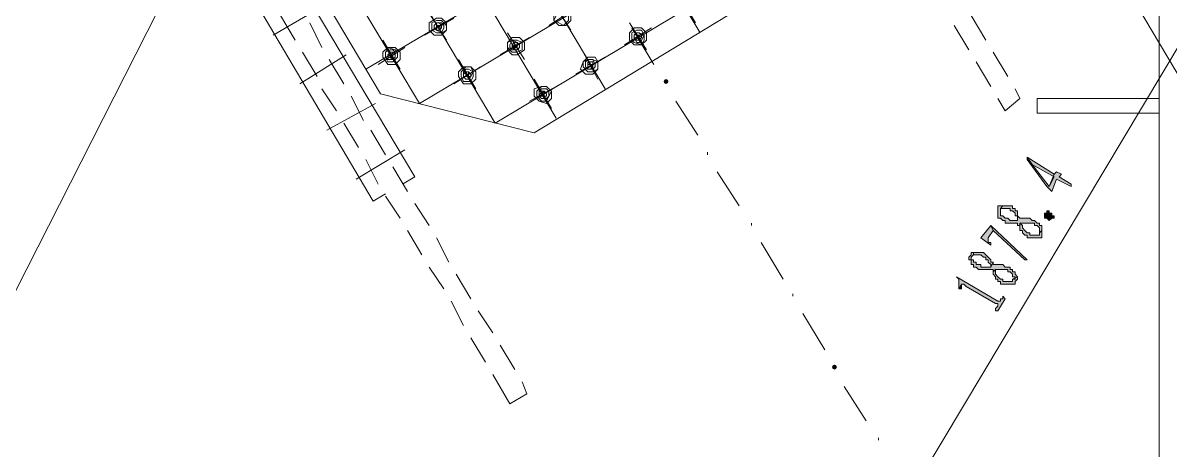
# Model space of a CAD drawing. Header units: millimetres. Extents: x 6 to 291, y 4 to 206.
# Drawn here: x 117.54 to 137.44, y 49.74 to 57.15 of the extents above; entities that cross this region are included whole.
import ezdxf

# ---------------------------------------------------------------- set-up
doc = ezdxf.new("R2010")
doc.units = ezdxf.units.MM
doc.layers.add('C00-00-00', color=7, linetype='Continuous')

msp = doc.modelspace()

# ---------------------------------------------------------------- hatches: boundary and pattern name
at = {"layer": 'C00-00-00'}
h = msp.add_hatch(color=256, dxfattribs=at)
h.dxf.hatch_style = 2
h.paths.add_polyline_path([(128.693332, 56.176342), (128.663434, 56.163907), (128.650998, 56.134009), (128.663434, 56.104111), (128.693332, 56.091675), (128.72323, 56.104111), (128.735665, 56.134009), (128.72323, 56.163907)])
h = msp.add_hatch(color=256, dxfattribs=at)
h.dxf.hatch_style = 2
h.paths.add_polyline_path([(134.958663, 54.82167), (134.958663, 54.779336), (135.29733, 54.31367), (135.381997, 54.229003), (135.466663, 54.44067), (135.720663, 54.31367), (135.720663, 54.356003), (135.508997, 54.483003), (135.55133, 54.525336), (135.466663, 54.56767), (135.42433, 54.525336), (135.339663, 54.31367), (135.04333, 54.69467)])
h = msp.add_hatch(color=256, dxfattribs=at)
h.dxf.hatch_style = 2
h.paths.add_polyline_path([(134.958663, 54.82167), (135.043332, 54.694675), (135.424332, 54.482995), (135.339664, 54.313674), (135.424332, 54.525338)])
h = msp.add_hatch(color=256, dxfattribs=at)
h.dxf.hatch_style = 2
h.paths.add_polyline_path([(134.450668, 53.932674), (134.450668, 53.848007), (134.450668, 53.805674), (134.450668, 53.76334), (134.493001, 53.76334), (134.535334, 53.721007), (134.577668, 53.721007), (134.577668, 53.678674), (134.620001, 53.678674), (134.789334, 53.678674), (134.789334, 53.63634), (134.831668, 53.63634), (134.831668, 53.678674), (135.085668, 53.678674), (135.085668, 53.63634), (135.128001, 53.63634), (135.170334, 53.594007), (135.170334, 53.551674), (135.170334, 53.50934), (135.212668, 53.551674), (135.212668, 53.594007), (135.212668, 53.63634), (135.170334, 53.63634), (135.170334, 53.678674), (135.128001, 53.678674), (135.085668, 53.721007), (135.043334, 53.721007), (135.001001, 53.76334), (134.831668, 53.76334), (134.789334, 53.805674), (134.789334, 53.721007), (134.662334, 53.721007), (134.620001, 53.76334), (134.577668, 53.76334), (134.535334, 53.805674), (134.493001, 53.805674), (134.493001, 53.848007), (134.493001, 53.932674), (134.535334, 53.975007), (134.493001, 53.975007), (134.450668, 53.975007)])
h = msp.add_hatch(color=256, dxfattribs=at)
h.dxf.hatch_style = 2
h.paths.add_polyline_path([(134.535336, 53.975), (134.493003, 53.932666), (134.535336, 53.932666), (134.620003, 53.932666), (134.662336, 53.932666), (134.662336, 53.890333), (134.70467, 53.890333), (134.747003, 53.848), (134.747003, 53.805666), (134.789336, 53.805666), (134.789336, 53.763333), (134.789336, 53.721), (134.789336, 53.805666), (134.789336, 53.848), (134.789336, 53.890333), (134.747003, 53.890333), (134.747003, 53.932666), (134.70467, 53.932666), (134.70467, 53.975), (134.662336, 53.975), (134.620003, 53.975)])
h = msp.add_hatch(color=256, dxfattribs=at)
h.dxf.hatch_style = 2
h.paths.add_polyline_path([(135.424332, 53.805663), (135.424332, 53.763329), (135.381999, 53.763329), (135.339666, 53.720996), (135.297332, 53.763329), (135.254999, 53.763329), (135.254999, 53.847996), (135.297332, 53.847996), (135.297332, 53.890329), (135.339666, 53.890329), (135.339666, 53.847996), (135.381999, 53.847996), (135.381999, 53.805663)])
h = msp.add_hatch(color=256, dxfattribs=at)
h.dxf.hatch_style = 2
h.paths.add_polyline_path([(134.323665, 53.636342), (134.154331, 53.424675), (134.323665, 53.297675), (134.323665, 53.340008), (134.281331, 53.340008), (134.281331, 53.382342), (134.281331, 53.424675), (134.365998, 53.551675)])
h = msp.add_hatch(color=256, dxfattribs=at)
h.dxf.hatch_style = 2
h.paths.add_polyline_path([(134.323665, 53.636342), (134.365999, 53.551673), (134.916337, 53.043661), (134.958663, 53.043661)])
h = msp.add_hatch(color=256, dxfattribs=at)
h.dxf.hatch_style = 2
h.paths.add_polyline_path([(134.831668, 53.636342), (134.831668, 53.594008), (134.831668, 53.551675), (134.874002, 53.551675), (134.874002, 53.509342), (134.916335, 53.467008), (134.958668, 53.467008), (134.958668, 53.424675), (135.001002, 53.424675), (135.170335, 53.424675), (135.212668, 53.424675), (135.212668, 53.467008), (135.212668, 53.509342), (135.212668, 53.551675), (135.170335, 53.509342), (135.170335, 53.467008), (135.128002, 53.467008), (135.043335, 53.467008), (135.001002, 53.467008), (135.001002, 53.509342), (134.958668, 53.509342), (134.916335, 53.551675), (134.874002, 53.594008), (134.874002, 53.636342), (134.831668, 53.678675)])
h = msp.add_hatch(color=256, dxfattribs=at)
h.dxf.hatch_style = 2
h.paths.add_polyline_path([(133.984998, 53.12833), (133.942665, 53.085997), (133.942665, 53.043663), (133.984998, 53.043663), (133.984998, 53.00133), (133.984998, 52.958997), (134.027332, 52.958997), (134.027332, 52.916663), (134.069665, 52.916663), (134.111998, 52.87433), (134.154332, 52.87433), (134.323665, 52.87433), (134.365998, 52.87433), (134.365998, 52.831997), (134.408332, 52.87433), (134.619998, 52.87433), (134.619998, 52.831997), (134.662332, 52.831997), (134.704665, 52.789663), (134.704665, 52.74733), (134.746998, 52.74733), (134.746998, 52.704997), (134.704665, 52.704997), (134.789332, 52.74733), (134.746998, 52.789663), (134.746998, 52.831997), (134.704665, 52.831997), (134.704665, 52.87433), (134.662332, 52.87433), (134.662332, 52.916663), (134.619998, 52.916663), (134.577665, 52.916663), (134.535332, 52.958997), (134.365998, 52.958997), (134.365998, 53.00133), (134.323665, 52.916663), (134.154332, 52.916663), (134.154332, 52.958997), (134.111998, 52.958997), (134.069665, 52.958997), (134.069665, 53.00133), (134.027332, 53.00133), (134.027332, 53.043663), (133.984998, 53.043663), (133.984998, 53.085997), (134.027332, 53.12833), (134.027332, 53.170663), (133.984998, 53.170663)])
h = msp.add_hatch(color=256, dxfattribs=at)
h.dxf.hatch_style = 2
h.paths.add_polyline_path([(134.027333, 53.170672), (134.027333, 53.128339), (134.111999, 53.128339), (134.154333, 53.128339), (134.196666, 53.086006), (134.238999, 53.086006), (134.238999, 53.043672), (134.281333, 53.043672), (134.281333, 53.001339), (134.323666, 52.959006), (134.323666, 52.916672), (134.365999, 53.001339), (134.323666, 53.001339), (134.323666, 53.043672), (134.281333, 53.086006), (134.238999, 53.128339), (134.196666, 53.170672), (134.154333, 53.170672)])
h = msp.add_hatch(color=256, dxfattribs=at)
h.dxf.hatch_style = 2
h.paths.add_polyline_path([(133.731001, 52.747329), (133.773334, 52.704996), (133.773334, 52.535663), (133.815667, 52.620329), (133.858001, 52.620329), (133.900334, 52.577996), (134.408334, 52.281663), (134.450667, 52.281663), (134.450667, 52.239329), (134.408334, 52.196996), (134.408334, 52.154663), (134.450667, 52.154663), (134.577667, 52.366329), (134.535334, 52.408663), (134.535334, 52.366329), (134.493001, 52.366329), (134.493001, 52.323996), (134.450667, 52.323996)])
h = msp.add_hatch(color=256, dxfattribs=at)
h.dxf.hatch_style = 2
h.paths.add_polyline_path([(134.365999, 52.831998), (134.365999, 52.789665), (134.408332, 52.747331), (134.408332, 52.704998), (134.450666, 52.704998), (134.450666, 52.662665), (134.492999, 52.662665), (134.492999, 52.620331), (134.535332, 52.620331), (134.704666, 52.620331), (134.746999, 52.620331), (134.746999, 52.662665), (134.789332, 52.704998), (134.789332, 52.747331), (134.704666, 52.704998), (134.704666, 52.662665), (134.662332, 52.662665), (134.577666, 52.662665), (134.535332, 52.662665), (134.535332, 52.704998), (134.492999, 52.704998), (134.450666, 52.747331), (134.408332, 52.789665), (134.408332, 52.831998), (134.408332, 52.874331)])
h = msp.add_hatch(color=256, dxfattribs=at)
h.dxf.hatch_style = 2
h.paths.add_polyline_path([(133.773335, 52.535666), (133.815669, 52.535666), (133.815669, 52.578008), (133.815669, 52.620334)])
h = msp.add_hatch(color=256, dxfattribs=at)
h.dxf.hatch_style = 2
h.paths.add_polyline_path([(131.614334, 51.223334), (131.584436, 51.210899), (131.572001, 51.181001), (131.584436, 51.151103), (131.614334, 51.138667), (131.644232, 51.151103), (131.656667, 51.181001), (131.644232, 51.210899)])

# ---------------------------------------------------------------- linework, layer by layer
at = {"layer": 'C00-00-00', "lineweight": 15}
for points in [[(129.286004, 56.980663), (122.766667, 67.860328)], [(127.634998, 56.006998), (121.158003, 66.886663)], [(126.788337, 55.499002), (120.311334, 66.378668)], [(125.730003, 55.414334), (119.71867, 65.531998)], [(124.417664, 55.753008), (119.380003, 64.177333)], [(123.486334, 56.345672), (130.937001, 60.748343)], [(124.417664, 55.753008), (131.02167, 59.69001)], [(125.730003, 55.414334), (130.683003, 58.37767)]]:
    msp.add_lwpolyline(points, dxfattribs=at)
at = {"layer": 'C00-00-00', "lineweight": 5}
for points in [[(124.333003, 54.482995), (118.237001, 64.72767)], [(137.244659, 34.67101), (137.244659, 64.473665)], [(123.613337, 54.059669), (117.559669, 64.304343)], [(123.740331, 55.922329), (119.210666, 63.542342)], [(139.742326, 60.367342), (131.063996, 45.847008)], [(135.128, 60.367342), (143.763996, 45.847008)], [(113.411004, 49.31834), (113.961337, 49.360673), (114.469337, 49.44534), (114.935004, 49.657006), (115.400671, 49.868673), (115.866337, 50.165006), (116.247337, 50.546006), (116.586004, 50.927006), (116.840004, 51.392673), (120.819337, 59.22434)], [(126.407336, 55.244997), (130.513666, 57.742664)], [(129.201335, 57.15), (128.905003, 57.657995)], [(122.681998, 57.404006), (121.877671, 56.938336)], [(124.883333, 56.853668), (124.587001, 57.319337)], [(126.661334, 57.107674), (127.127003, 57.404006)], [(127.042334, 57.023005), (126.746002, 57.488674)], [(122.004665, 57.276995), (122.258663, 56.853668)], [(122.512669, 57.15), (122.724332, 56.726673)], [(124.502333, 56.938336), (125.010336, 57.234669)], [(128.354665, 56.684331), (128.058333, 57.15)], [(133.688666, 57.107674), (133.942664, 56.684331)], [(133.984998, 57.276995), (134.238996, 56.853668)], [(126.237999, 56.51501), (125.941667, 56.980663)], [(127.973665, 56.768999), (128.439334, 57.065331)], [(128.481668, 56.430341), (128.100668, 57.065331)], [(123.697997, 56.430341), (124.163666, 56.726673)], [(124.078998, 56.345672), (123.782666, 56.853668)], [(125.814664, 56.599662), (126.322667, 56.89601)], [(123.147667, 56.599662), (122.343332, 56.091666)], [(122.385666, 56.642004), (122.639664, 56.218661)], [(122.851335, 56.51501), (123.105333, 56.091666)], [(125.391337, 56.006998), (125.094997, 56.51501)], [(127.127003, 56.261004), (127.634998, 56.557336)], [(127.508003, 56.176335), (127.253998, 56.642004)], [(134.365999, 56.642004), (134.619997, 56.218661)], [(125.010336, 56.091666), (125.475997, 56.387999)], [(134.069667, 56.472667), (134.323665, 56.04934)], [(126.703668, 55.66834), (126.407336, 56.176335)], [(122.724332, 56.006998), (122.97833, 55.625997)], [(123.740331, 55.922329), (126.407336, 55.244997)], [(126.322667, 55.795334), (126.788337, 56.04934)], [(134.747, 56.006998), (134.831668, 55.837677)], [(123.655663, 55.753008), (122.809001, 55.287339)], [(123.232336, 55.880003), (123.443999, 55.456676)], [(129.24367, 55.20267), (128.862669, 55.795334)], [(134.450668, 55.837677), (134.577671, 55.625997), (134.831668, 55.837677)], [(137.244659, 55.583671), (135.128, 55.583671), (135.128, 55.837677), (137.244659, 55.837677)], [(123.105333, 55.414334), (123.359331, 54.991007)], [(123.571002, 55.287339), (123.825, 54.863996)], [(124.163666, 54.948665), (123.316997, 54.440669)], [(123.486334, 54.779343), (123.697997, 54.356001)], [(129.412999, 54.863996), (129.412999, 54.906338)], [(123.952003, 54.652333), (124.206001, 54.229006)], [(129.963337, 53.975), (129.582336, 54.567664)], [(124.121332, 54.356001), (124.333003, 54.482995)], [(123.825, 54.186663), (123.613337, 54.059669)], [(123.825, 54.144337), (124.078998, 53.763336)], [(124.333003, 54.017342), (124.587001, 53.636342)], [(124.206001, 53.551673), (124.459998, 53.12833)], [(130.175, 53.636342), (130.175, 53.678668)], [(124.713996, 53.424662), (124.925668, 53.001335)], [(130.72533, 52.705003), (130.344337, 53.34001)], [(124.587001, 52.916666), (124.840999, 52.535666)], [(125.052671, 52.789672), (125.306668, 52.366329)], [(130.894667, 52.408671), (130.894667, 52.450997)], [(124.968002, 52.324002), (125.179665, 51.900675)], [(125.433663, 52.154665), (125.687669, 51.773665)], [(131.444997, 51.477333), (131.063996, 52.112339)], [(125.306668, 51.688996), (125.560666, 51.265669)], [(125.814664, 51.562001), (126.06867, 51.138674)], [(125.687669, 51.054006), (125.984001, 50.54601)], [(126.195664, 50.926995), (126.280333, 50.715331)], [(132.164664, 50.249662), (131.783663, 50.842342)], [(125.984001, 50.54601), (126.280333, 50.715331)], [(132.376335, 49.911004), (132.376335, 49.95333)]]:
    msp.add_lwpolyline(points, dxfattribs=at)
for points in [[(126.957666, 57.404006), (126.830666, 57.404006), (126.745999, 57.319339), (126.745999, 57.192339), (126.830666, 57.107672), (126.957666, 57.107672), (127.042332, 57.192339), (127.042332, 57.277006)], [(126.957666, 57.361663), (126.830666, 57.361663), (126.788332, 57.276997), (126.745999, 57.19233), (126.830666, 57.149997), (126.915332, 57.107663), (126.999999, 57.19233), (126.999999, 57.276997)], [(124.798665, 57.234669), (124.713998, 57.234669), (124.586998, 57.150002), (124.586998, 57.023002), (124.671665, 56.938335), (124.798665, 56.938335), (124.883331, 57.023002), (124.883331, 57.150002)], [(124.798665, 57.192342), (124.713998, 57.192342), (124.629331, 57.150009), (124.629331, 57.023009), (124.713998, 56.980675), (124.798665, 56.980675), (124.883331, 57.023009), (124.883331, 57.107675)], [(124.798665, 57.15), (124.713998, 57.15), (124.671665, 57.107666), (124.671665, 57.065333), (124.713998, 57.023), (124.798665, 56.980666), (124.840998, 57.065333), (124.840998, 57.107666)], [(124.75633, 57.15), (124.713997, 57.15), (124.713997, 57.107666), (124.713997, 57.065333), (124.713997, 57.023), (124.75633, 57.023), (124.798664, 57.065333), (124.798664, 57.107666)], [(124.75633, 57.107674), (124.713997, 57.107674), (124.713997, 57.06534), (124.75633, 57.06534), (124.798664, 57.06534), (124.798664, 57.107674)], [(128.269997, 57.065331), (128.142997, 57.065331), (128.05833, 56.980665), (128.05833, 56.853665), (128.142997, 56.768998), (128.269997, 56.768998), (128.354663, 56.853665), (128.354663, 56.980665)], [(128.269997, 57.023005), (128.18533, 57.023005), (128.100663, 56.980672), (128.100663, 56.853672), (128.142997, 56.811338), (128.269997, 56.769005), (128.31233, 56.853672), (128.31233, 56.938338)], [(128.227671, 56.980663), (128.185337, 56.980663), (128.143004, 56.938329), (128.143004, 56.895996), (128.185337, 56.811329), (128.227671, 56.811329), (128.270004, 56.853663), (128.312337, 56.938329)], [(128.227671, 56.980663), (128.185337, 56.980663), (128.143004, 56.938329), (128.143004, 56.895996), (128.185337, 56.853663), (128.227671, 56.853663), (128.270004, 56.895996), (128.270004, 56.938329)], [(128.227671, 56.938336), (128.185336, 56.938336), (128.185336, 56.89601), (128.227671, 56.89601)], [(123.994337, 56.726673), (123.867337, 56.726673), (123.782671, 56.642006), (123.782671, 56.55734), (123.867337, 56.43034), (123.994337, 56.43034), (124.079004, 56.515006), (124.079004, 56.642006)], [(123.994337, 56.684331), (123.867337, 56.726664), (123.825004, 56.641997), (123.825004, 56.557331), (123.867337, 56.472664), (123.952004, 56.472664), (124.036671, 56.557331), (124.036671, 56.641997)], [(126.15333, 56.89601), (126.02633, 56.89601), (125.941663, 56.811343), (125.941663, 56.684343), (126.02633, 56.599677), (126.110997, 56.599677), (126.237997, 56.684343), (126.237997, 56.811343)], [(126.111004, 56.853668), (126.026337, 56.853668), (125.941671, 56.811334), (125.941671, 56.726668), (126.026337, 56.642001), (126.111004, 56.642001), (126.195671, 56.684334), (126.195671, 56.811334)], [(126.111004, 56.811342), (126.026337, 56.853675), (125.984004, 56.769008), (125.984004, 56.726675), (126.026337, 56.684342), (126.111004, 56.684342), (126.153337, 56.726675), (126.153337, 56.769008)], [(126.06867, 56.768999), (126.026336, 56.726666), (126.06867, 56.726666), (126.111003, 56.726666), (126.111003, 56.768999)], [(126.111004, 56.811342), (126.068671, 56.811342), (126.026337, 56.769008), (126.026337, 56.726675), (126.068671, 56.684342), (126.111004, 56.684342), (126.111004, 56.726675), (126.111004, 56.769008)], [(123.952003, 56.684331), (123.90967, 56.684331), (123.825003, 56.641997), (123.825003, 56.557331), (123.867336, 56.514997), (123.952003, 56.514997), (123.994336, 56.557331), (123.994336, 56.641997)], [(123.952003, 56.642004), (123.90967, 56.642004), (123.867336, 56.599671), (123.867336, 56.557338), (123.90967, 56.557338), (123.952003, 56.515004), (123.994336, 56.557338), (123.994336, 56.599671)], [(123.952003, 56.599662), (123.909669, 56.599662), (123.909669, 56.557336), (123.952003, 56.557336)], [(127.465669, 56.557336), (127.338669, 56.557336), (127.254003, 56.472669), (127.211669, 56.345669), (127.296336, 56.261002), (127.423336, 56.261002), (127.508003, 56.345669), (127.508003, 56.472669)], [(127.423335, 56.51501), (127.338668, 56.51501), (127.254002, 56.472676), (127.254002, 56.38801), (127.338668, 56.303343), (127.423335, 56.303343), (127.508002, 56.345676), (127.508002, 56.472676)], [(127.423335, 56.51501), (127.338668, 56.51501), (127.296335, 56.472676), (127.296335, 56.38801), (127.338668, 56.345676), (127.423335, 56.345676), (127.465668, 56.38801), (127.465668, 56.430343)], [(125.306668, 56.387999), (125.179668, 56.387999), (125.095002, 56.303332), (125.095002, 56.218665), (125.179668, 56.091665), (125.306668, 56.091665), (125.391335, 56.176332), (125.391335, 56.303332)], [(125.306668, 56.387999), (125.222002, 56.387999), (125.137335, 56.303332), (125.137335, 56.218665), (125.179668, 56.133999), (125.306668, 56.133999), (125.349002, 56.218665), (125.349002, 56.303332)], [(125.264334, 56.345672), (125.222001, 56.345672), (125.179667, 56.303339), (125.179667, 56.218672), (125.222001, 56.176339), (125.264334, 56.176339), (125.306667, 56.218672), (125.349001, 56.303339)], [(127.381001, 56.430341), (127.338667, 56.430341), (127.338667, 56.388008), (127.381001, 56.388008), (127.423334, 56.388008), (127.423334, 56.430341)], [(127.423335, 56.472667), (127.338668, 56.472667), (127.338668, 56.430334), (127.338668, 56.388001), (127.338668, 56.345667), (127.381002, 56.345667), (127.423335, 56.388001), (127.423335, 56.430334)], [(125.264334, 56.30333), (125.222001, 56.30333), (125.179667, 56.260997), (125.179667, 56.218663), (125.222001, 56.218663), (125.264334, 56.218663), (125.306667, 56.218663), (125.306667, 56.260997)], [(125.264334, 56.30333), (125.222001, 56.30333), (125.222001, 56.260997), (125.222001, 56.218663), (125.264334, 56.218663), (125.264334, 56.260997)], [(126.618999, 56.04934), (126.534333, 56.04934), (126.407333, 56.007007), (126.407333, 55.880007), (126.491999, 55.79534), (126.618999, 55.753007), (126.703666, 55.837674), (126.703666, 55.964674)], [(126.618999, 56.04934), (126.534333, 56.04934), (126.449666, 55.964674), (126.449666, 55.880007), (126.534333, 55.79534), (126.618999, 55.79534), (126.661333, 55.880007), (126.703666, 55.964674)], [(126.576665, 55.964672), (126.534332, 55.964672), (126.491998, 55.880005), (126.534332, 55.880005), (126.576665, 55.880005), (126.618998, 55.880005), (126.618998, 55.922338)], [(126.618999, 56.006998), (126.534333, 56.006998), (126.491999, 55.964665), (126.491999, 55.879998), (126.534333, 55.837665), (126.618999, 55.837665), (126.661333, 55.879998), (126.661333, 55.964665)], [(126.576665, 55.964672), (126.534332, 55.922338), (126.576665, 55.880005), (126.576665, 55.922338)]]:
    msp.add_lwpolyline(points, close=True, dxfattribs=at)
at = {"layer": 'C00-00-00', "lineweight": 13}
for points in [[(134.958663, 54.82167), (134.958663, 54.779336), (135.29733, 54.31367), (135.381997, 54.229003), (135.466663, 54.44067), (135.720663, 54.31367), (135.720663, 54.356003), (135.508997, 54.483003), (135.55133, 54.525336), (135.466663, 54.56767), (135.42433, 54.525336), (135.339663, 54.31367), (135.04333, 54.69467)], [(134.958663, 54.82167), (135.043332, 54.694675), (135.424332, 54.482995), (135.339664, 54.313674), (135.424332, 54.525338)], [(134.450668, 53.932674), (134.450668, 53.848007), (134.450668, 53.805674), (134.450668, 53.76334), (134.493001, 53.76334), (134.535334, 53.721007), (134.577668, 53.721007), (134.577668, 53.678674), (134.620001, 53.678674), (134.789334, 53.678674), (134.789334, 53.63634), (134.831668, 53.63634), (134.831668, 53.678674), (135.085668, 53.678674), (135.085668, 53.63634), (135.128001, 53.63634), (135.170334, 53.594007), (135.170334, 53.551674), (135.170334, 53.50934), (135.212668, 53.551674), (135.212668, 53.594007), (135.212668, 53.63634), (135.170334, 53.63634), (135.170334, 53.678674), (135.128001, 53.678674), (135.085668, 53.721007), (135.043334, 53.721007), (135.001001, 53.76334), (134.831668, 53.76334), (134.789334, 53.805674), (134.789334, 53.721007), (134.662334, 53.721007), (134.620001, 53.76334), (134.577668, 53.76334), (134.535334, 53.805674), (134.493001, 53.805674), (134.493001, 53.848007), (134.493001, 53.932674), (134.535334, 53.975007), (134.493001, 53.975007), (134.450668, 53.975007)], [(134.535336, 53.975), (134.493003, 53.932666), (134.535336, 53.932666), (134.620003, 53.932666), (134.662336, 53.932666), (134.662336, 53.890333), (134.70467, 53.890333), (134.747003, 53.848), (134.747003, 53.805666), (134.789336, 53.805666), (134.789336, 53.763333), (134.789336, 53.721), (134.789336, 53.805666), (134.789336, 53.848), (134.789336, 53.890333), (134.747003, 53.890333), (134.747003, 53.932666), (134.70467, 53.932666), (134.70467, 53.975), (134.662336, 53.975), (134.620003, 53.975)], [(135.424332, 53.805663), (135.424332, 53.763329), (135.381999, 53.763329), (135.339666, 53.720996), (135.297332, 53.763329), (135.254999, 53.763329), (135.254999, 53.847996), (135.297332, 53.847996), (135.297332, 53.890329), (135.339666, 53.890329), (135.339666, 53.847996), (135.381999, 53.847996), (135.381999, 53.805663)], [(134.323665, 53.636342), (134.154331, 53.424675), (134.323665, 53.297675), (134.323665, 53.340008), (134.281331, 53.340008), (134.281331, 53.382342), (134.281331, 53.424675), (134.365998, 53.551675)], [(134.323665, 53.636342), (134.365999, 53.551673), (134.916337, 53.043661), (134.958663, 53.043661)], [(134.831668, 53.636342), (134.831668, 53.594008), (134.831668, 53.551675), (134.874002, 53.551675), (134.874002, 53.509342), (134.916335, 53.467008), (134.958668, 53.467008), (134.958668, 53.424675), (135.001002, 53.424675), (135.170335, 53.424675), (135.212668, 53.424675), (135.212668, 53.467008), (135.212668, 53.509342), (135.212668, 53.551675), (135.170335, 53.509342), (135.170335, 53.467008), (135.128002, 53.467008), (135.043335, 53.467008), (135.001002, 53.467008), (135.001002, 53.509342), (134.958668, 53.509342), (134.916335, 53.551675), (134.874002, 53.594008), (134.874002, 53.636342), (134.831668, 53.678675)], [(133.984998, 53.12833), (133.942665, 53.085997), (133.942665, 53.043663), (133.984998, 53.043663), (133.984998, 53.00133), (133.984998, 52.958997), (134.027332, 52.958997), (134.027332, 52.916663), (134.069665, 52.916663), (134.111998, 52.87433), (134.154332, 52.87433), (134.323665, 52.87433), (134.365998, 52.87433), (134.365998, 52.831997), (134.408332, 52.87433), (134.619998, 52.87433), (134.619998, 52.831997), (134.662332, 52.831997), (134.704665, 52.789663), (134.704665, 52.74733), (134.746998, 52.74733), (134.746998, 52.704997), (134.704665, 52.704997), (134.789332, 52.74733), (134.746998, 52.789663), (134.746998, 52.831997), (134.704665, 52.831997), (134.704665, 52.87433), (134.662332, 52.87433), (134.662332, 52.916663), (134.619998, 52.916663), (134.577665, 52.916663), (134.535332, 52.958997), (134.365998, 52.958997), (134.365998, 53.00133), (134.323665, 52.916663), (134.154332, 52.916663), (134.154332, 52.958997), (134.111998, 52.958997), (134.069665, 52.958997), (134.069665, 53.00133), (134.027332, 53.00133), (134.027332, 53.043663), (133.984998, 53.043663), (133.984998, 53.085997), (134.027332, 53.12833), (134.027332, 53.170663), (133.984998, 53.170663)], [(134.027333, 53.170672), (134.027333, 53.128339), (134.111999, 53.128339), (134.154333, 53.128339), (134.196666, 53.086006), (134.238999, 53.086006), (134.238999, 53.043672), (134.281333, 53.043672), (134.281333, 53.001339), (134.323666, 52.959006), (134.323666, 52.916672), (134.365999, 53.001339), (134.323666, 53.001339), (134.323666, 53.043672), (134.281333, 53.086006), (134.238999, 53.128339), (134.196666, 53.170672), (134.154333, 53.170672)], [(133.731001, 52.747329), (133.773334, 52.704996), (133.773334, 52.535663), (133.815667, 52.620329), (133.858001, 52.620329), (133.900334, 52.577996), (134.408334, 52.281663), (134.450667, 52.281663), (134.450667, 52.239329), (134.408334, 52.196996), (134.408334, 52.154663), (134.450667, 52.154663), (134.577667, 52.366329), (134.535334, 52.408663), (134.535334, 52.366329), (134.493001, 52.366329), (134.493001, 52.323996), (134.450667, 52.323996)], [(134.365999, 52.831998), (134.365999, 52.789665), (134.408332, 52.747331), (134.408332, 52.704998), (134.450666, 52.704998), (134.450666, 52.662665), (134.492999, 52.662665), (134.492999, 52.620331), (134.535332, 52.620331), (134.704666, 52.620331), (134.746999, 52.620331), (134.746999, 52.662665), (134.789332, 52.704998), (134.789332, 52.747331), (134.704666, 52.704998), (134.704666, 52.662665), (134.662332, 52.662665), (134.577666, 52.662665), (134.535332, 52.662665), (134.535332, 52.704998), (134.492999, 52.704998), (134.450666, 52.747331), (134.408332, 52.789665), (134.408332, 52.831998), (134.408332, 52.874331)], [(133.773335, 52.535666), (133.815669, 52.535666), (133.815669, 52.578008), (133.815669, 52.620334)]]:
    msp.add_lwpolyline(points, close=True, dxfattribs=at)

doc.saveas('drawing.dxf')
